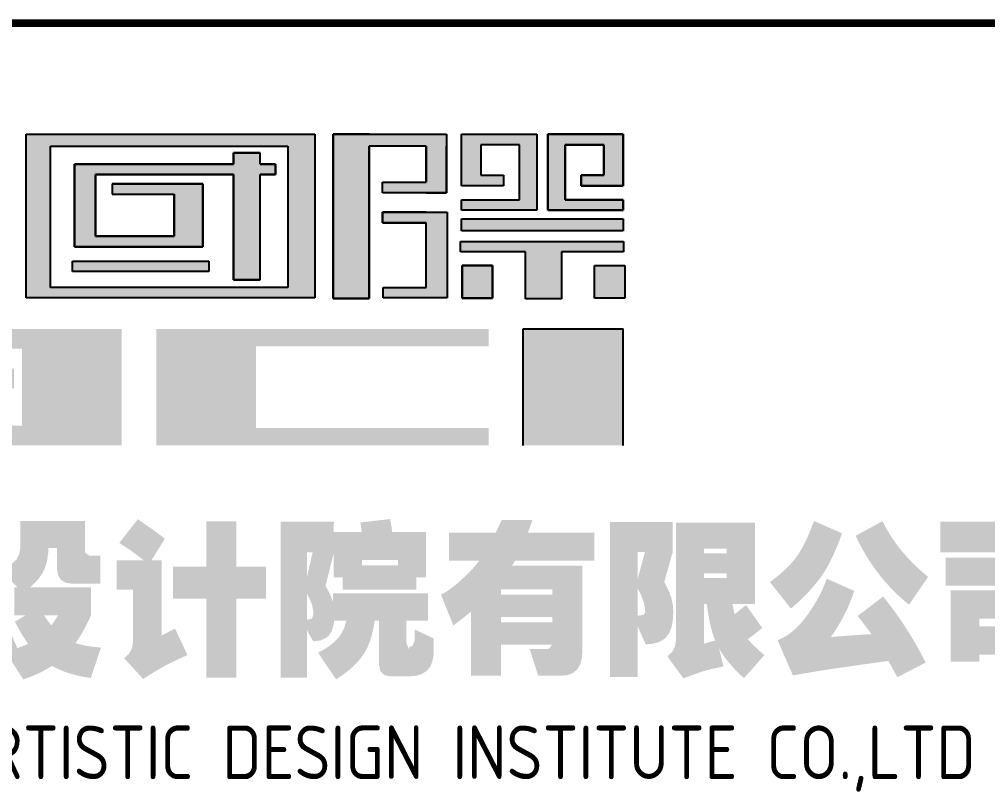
# Model space of a CAD drawing. Extents: x -737978 to 768813, y -372247 to 1140308.
# Drawn here: x -542968 to -537558, y -106581 to -102266 of the extents above; entities that cross this region are included whole.
import ezdxf
from ezdxf.enums import TextEntityAlignment as Align

# ---------------------------------------------------------------- set-up
doc = ezdxf.new("R2010")
doc.units = 0
doc.header["$LTSCALE"] = 1000
doc.header["$MEASUREMENT"] = 0
doc.layers.get('0').update_dxf_attribs({"linetype": 'CONTINUOUS'})
doc.layers.add('PUB_TITLE', color=4, linetype='CONTINUOUS')
doc.styles.add('-仿宋_GB2312', font='GBENOR.shx', dxfattribs={"bigfont": 'GBCBIG.shx'})

# ---------------------------------------------------------------- blocks, each defined once
blk = doc.blocks.new('TQ1')
h = blk.add_hatch(color=252)
h.paths.add_polyline_path([(-46153.3, -393041.3), (-46770.5, -393041.3), (-46770.5, -392674.1), (-46153.3, -392674.1)], flags=16)
h.paths.add_polyline_path([(-46833, -392642.8), (-46082.9, -392642.8), (-46082.9, -393068.6), (-46833, -393068.6)])
h = blk.add_hatch(color=252)
h.paths.add_polyline_path([(-46153.3, -393041.3), (-46770.5, -393041.3), (-46770.5, -392674.1), (-46153.3, -392674.1)], flags=16)
h.paths.add_polyline_path([(-46833, -392642.8), (-46082.9, -392642.8), (-46082.9, -393068.6), (-46833, -393068.6)])
for points in [[(-45907.8, -392767.8), (-45793.9, -392767.8), (-45793.9, -392674.1), (-45942.3, -392674.1), (-45942.3, -393070.5), (-46036.1, -393070.5), (-46036.1, -392642.8), (-45740.8, -392642.8), (-45740.8, -392795.2), (-45907.8, -392795.2)], [(-45907.8, -392767.8), (-45793.9, -392767.8), (-45793.9, -392674.1), (-45942.3, -392674.1), (-45942.3, -393070.5), (-46036.1, -393070.5), (-46036.1, -392642.8), (-45740.8, -392642.8), (-45740.8, -392795.2), (-45907.8, -392795.2)], [(-45702.1, -392643.5), (-45506.8, -392643.5), (-45506.8, -392840.8), (-45702.1, -392840.8), (-45702.1, -392813.5), (-45551.6, -392813.5), (-45551.6, -392670.9), (-45652.4, -392670.9), (-45652.4, -392749.8), (-45593.1, -392749.8), (-45593.1, -392777.1), (-45702.1, -392777.1)], [(-45702.1, -392643.5), (-45506.8, -392643.5), (-45506.8, -392840.8), (-45702.1, -392840.8), (-45702.1, -392813.5), (-45551.6, -392813.5), (-45551.6, -392670.9), (-45652.4, -392670.9), (-45652.4, -392749.8), (-45593.1, -392749.8), (-45593.1, -392777.1), (-45702.1, -392777.1)], [(-45478, -392643.5), (-45282.6, -392643.5), (-45282.6, -392777.1), (-45391.6, -392777.1), (-45391.6, -392749.8), (-45332.3, -392749.8), (-45332.3, -392670.9), (-45433.1, -392670.9), (-45433.1, -392813.5), (-45282.6, -392813.5), (-45282.6, -392840.8), (-45478, -392840.8)], [(-45478, -392643.5), (-45282.6, -392643.5), (-45282.6, -392777.1), (-45391.6, -392777.1), (-45391.6, -392749.8), (-45332.3, -392749.8), (-45332.3, -392670.9), (-45433.1, -392670.9), (-45433.1, -392813.5), (-45282.6, -392813.5), (-45282.6, -392840.8), (-45478, -392840.8)], [(-46294.6, -392691.6), (-46294.6, -392720.9), (-46708, -392720.9), (-46708, -392935.8), (-46373.9, -392935.8), (-46373.9, -392771.7), (-46610.3, -392771.7), (-46610.3, -392799.1), (-46449.1, -392799.1), (-46449.1, -392908.5), (-46653.3, -392908.5), (-46653.3, -392748.3), (-46294.6, -392748.3), (-46294.6, -393021.7), (-46225.3, -393021.7), (-46225.3, -392748.3), (-46185.2, -392748.3), (-46185.2, -392720.9), (-46225.3, -392720.9), (-46225.3, -392691.6)], [(-46294.6, -392691.6), (-46294.6, -392720.9), (-46708, -392720.9), (-46708, -392935.8), (-46373.9, -392935.8), (-46373.9, -392771.7), (-46610.3, -392771.7), (-46610.3, -392799.1), (-46449.1, -392799.1), (-46449.1, -392908.5), (-46653.3, -392908.5), (-46653.3, -392748.3), (-46294.6, -392748.3), (-46294.6, -393021.7), (-46225.3, -393021.7), (-46225.3, -392748.3), (-46185.2, -392748.3), (-46185.2, -392720.9), (-46225.3, -392720.9), (-46225.3, -392691.6)], [(-45907.8, -392845.9), (-45739.2, -392845.9), (-45739.2, -393068.6), (-45905.9, -393068.6), (-45905.9, -393041.3), (-45793.9, -393041.3), (-45793.9, -392873.3), (-45907.8, -392873.3)], [(-45907.8, -392845.9), (-45739.2, -392845.9), (-45739.2, -393068.6), (-45905.9, -393068.6), (-45905.9, -393041.3), (-45793.9, -393041.3), (-45793.9, -392873.3), (-45907.8, -392873.3)], [(-46358.7, -392972.9), (-46358.7, -393000.3), (-46713.2, -393000.3), (-46713.2, -392972.9)], [(-46358.7, -392972.9), (-46358.7, -393000.3), (-46713.2, -393000.3), (-46713.2, -392972.9)]]:
    blk.add_hatch(color=252).paths.add_polyline_path(points)
h = blk.add_hatch(color=252)
h.paths.add_polyline_path([(-45702.1, -392863.3), (-45282.6, -392863.3), (-45282.6, -392894.6), (-45702.1, -392894.6)])
h.paths.add_polyline_path([(-45705.1, -392921.7), (-45281.3, -392921.7), (-45281.3, -392949.1), (-45442.3, -392949.1), (-45442.3, -393070.8), (-45536, -393070.8), (-45536, -392949.1), (-45705.1, -392949.1)])
h.paths.add_polyline_path([(-45700.1, -392984.6), (-45621.9, -392984.6), (-45621.9, -393069.1), (-45700.1, -393069.1)], flags=17)
h.paths.add_polyline_path([(-45356.4, -392984.6), (-45278.2, -392984.6), (-45278.2, -393069.1), (-45356.4, -393069.1)])
h = blk.add_hatch(color=252)
h.paths.add_polyline_path([(-45702.1, -392863.3), (-45282.6, -392863.3), (-45282.6, -392894.6), (-45702.1, -392894.6)])
h.paths.add_polyline_path([(-45705.1, -392921.7), (-45281.3, -392921.7), (-45281.3, -392949.1), (-45442.3, -392949.1), (-45442.3, -393070.8), (-45536, -393070.8), (-45536, -392949.1), (-45705.1, -392949.1)])
h.paths.add_polyline_path([(-45700.1, -392984.6), (-45621.9, -392984.6), (-45621.9, -393069.1), (-45700.1, -393069.1)], flags=17)
h.paths.add_polyline_path([(-45356.4, -392984.6), (-45278.2, -392984.6), (-45278.2, -393069.1), (-45356.4, -393069.1)])
h = blk.add_hatch(color=252)
h.paths.add_polyline_path([(-47448.8, -393252.5), (-47448.8, -393451.9), (-46584.8, -393451.9), (-46584.8, -393149.5), (-47448.8, -393149.5), (-47448.8, -393200.8), (-46844, -393200.8), (-46844, -393400.5), (-47189.6, -393400.5), (-47189.6, -393303.8), (-46865, -393303.8), (-46865, -393252.5)])
h.paths.add_polyline_path([(-48121.9, -393330.9), (-47818.3, -393330.9), (-47818.3, -393376.3), (-48121.9, -393376.3)], flags=17)
h.paths.add_polyline_path([(-48142.9, -393200.8), (-47797.3, -393200.8), (-47797.3, -393451.9), (-47538.1, -393451.9), (-47538.1, -393149.5), (-48402.1, -393149.5), (-48402.1, -393451.9), (-48142.9, -393451.9)])
h.paths.add_polyline_path([(-45542.3, -393451.9), (-45542.3, -393149.5), (-45283.1, -393149.5), (-45283.1, -393451.9)])
h.paths.add_polyline_path([(-45631.5, -393451.9), (-45631.5, -393406.5), (-46236.3, -393406.5), (-46236.3, -393194.8), (-45631.5, -393194.8), (-45631.5, -393149.5), (-46495.5, -393149.5), (-46495.5, -393451.9)])
edge = h.paths.add_edge_path()
edge.add_line((-47448.8, -393451.9), (-47283.7, -393451.9))
h = blk.add_hatch(color=252)
h.paths.add_polyline_path([(-49198.3, -393683.3), (-49339.2, -393683.3), (-49340.7, -393667.5), (-49342.5, -393648), (-49343.1, -393643.7), (-49424.4, -393648.3), (-49422.6, -393666.6), (-49420.7, -393683.3), (-49569.1, -393683.3), (-49569.1, -393739.8), (-49569.1, -393778.2), (-49569.1, -393859.9), (-49569.7, -393880.5), (-49571.2, -393899.2), (-49573.7, -393916.5), (-49577.4, -393932), (-49578, -393933.8), (-49582.8, -393950.5), (-49588.8, -393967.3), (-49596, -393984.4), (-49601.7, -393996.2), (-49539.9, -394059.6), (-49531.1, -394043.1), (-49523.2, -394026.3), (-49516.5, -394009.6), (-49510.8, -393992.7), (-49506.2, -393975.6), (-49502.7, -393958.3), (-49502.4, -393956.4), (-49499.6, -393939.1), (-49497.6, -393921.5), (-49495.9, -393903.6), (-49495, -393885.2), (-49494.5, -393866.5), (-49494.5, -393859.9), (-49494.5, -393778.2), (-49494.5, -393753), (-49198.3, -393753)])
h.paths.add_polyline_path([(-48776, -393695.8), (-49011.5, -393695.8), (-49002.3, -393670.4), (-49074.4, -393644.8), (-49091.1, -393695.8), (-49159.9, -393695.8), (-49159.9, -393767.3), (-49114.1, -393767.3), (-49155.7, -393898.3), (-49074.4, -393898.3), (-49089.8, -393914.9), (-49102.2, -393927.7), (-49110.2, -393935.5), (-49119.4, -393943.7), (-49131.6, -393953.7), (-49146.5, -393965.6), (-49164.1, -393979.2), (-49173.7, -393986.4), (-49113.2, -394043.6), (-49096.6, -394029.1), (-49082.1, -394015.6), (-49069.6, -394003.7), (-49059.1, -393993), (-49056.5, -393990.3), (-49047.3, -393980.7), (-49036.3, -393968), (-49023.2, -393952.4), (-49012.2, -393938.4), (-49059.3, -393898.3), (-48998.4, -393898.3), (-48998.4, -393972.6), (-49006.3, -393984.9), (-49011.5, -393985.7), (-49049.4, -393985.7), (-49026.9, -394055.4), (-48990.5, -394055.4), (-48970.3, -394053.9), (-48953.5, -394049.7), (-48940.3, -394042.5), (-48930.4, -394032.6), (-48923.7, -394019.7), (-48920.8, -394003.9), (-48920.4, -393996.9), (-48920.4, -393945.6), (-48905.7, -393959), (-48891.4, -393972.4), (-48877.8, -393985.5), (-48864.7, -393998.4), (-48852.2, -394011), (-48840.4, -394023.6), (-48829.2, -394035.9), (-48820.7, -394045.3), (-48768.7, -393984.7), (-48776.2, -393976.1), (-48785.6, -393966), (-48796.8, -393954.4), (-48809.9, -393941.3), (-48824.8, -393926.8), (-48841.5, -393910.8), (-48854.6, -393898.3), (-48782.9, -393898.3), (-48782.9, -393822), (-48920.4, -393822), (-48920.4, -393779.9), (-48998.4, -393779.9), (-48998.4, -393822), (-49055.3, -393822), (-49035.9, -393767.3), (-48776, -393767.3)])
h.paths.add_polyline_path([(-48920.4, -393898.3), (-48874.1, -393898.3), (-48920.4, -393942.3)], flags=17)
h.paths.add_polyline_path([(-48605.9, -393663.2), (-48731.2, -393663.2), (-48731.2, -393733), (-48686.8, -393733), (-48726.9, -393790.2), (-48726.9, -393859.9), (-48674.3, -393859.9), (-48678, -393878.8), (-48682.2, -393893.3), (-48691.3, -393877.7), (-48692.7, -393874.9), (-48739.8, -393911.4), (-48731.4, -393928.5), (-48722.7, -393944.3), (-48716.5, -393955.1), (-48726.9, -393968.6), (-48738.9, -393982.5), (-48747.4, -393991.9), (-48701, -394054.5), (-48688.5, -394039.9), (-48676.7, -394026.1), (-48666.1, -394012.7), (-48665.5, -394012), (-48651.7, -394020.1), (-48636.1, -394027.4), (-48618.8, -394033.9), (-48599.5, -394039.7), (-48597.1, -394040.3), (-48583.5, -394042.1), (-48568.9, -394043.6), (-48553.9, -394044.9), (-48538, -394046), (-48521.7, -394046.9), (-48504.4, -394047.7), (-48486.5, -394048), (-48468, -394048.4), (-48448.8, -394048.6), (-48428.8, -394048.4), (-48408.2, -394048), (-48387, -394047.5), (-48365, -394046.7), (-48349.3, -394046.2), (-48339, -393970.6), (-48358.5, -393971.5), (-48377.7, -393972.2), (-48396.1, -393972.8), (-48414.1, -393973.2), (-48431.4, -393973.3), (-48448.1, -393973.5), (-48451.6, -393973.5), (-48451.6, -393955.1), (-48357.2, -393955.1), (-48357.2, -393902.2), (-48451.6, -393902.2), (-48451.6, -393891.7), (-48367.4, -393891.7), (-48367.4, -393848.6), (-48451.6, -393848.6), (-48451.6, -393836.5), (-48369, -393836.5), (-48369, -393816.5), (-48369, -393797), (-48369, -393783.2), (-48347.3, -393783.2), (-48347.3, -393723.4), (-48369, -393723.4), (-48369, -393670), (-48451.6, -393670), (-48451.6, -393649.4), (-48526.3, -393649.4), (-48526.3, -393670), (-48589.2, -393670), (-48589.2, -393709.6), (-48526.3, -393709.6), (-48526.3, -393723.4), (-48599.3, -393723.4), (-48599.3, -393783.2), (-48526.3, -393783.2), (-48526.3, -393797), (-48589.2, -393797), (-48589.2, -393836.5), (-48526.3, -393836.5), (-48526.3, -393848.6), (-48585.9, -393848.6), (-48585.9, -393891.7), (-48526.3, -393891.7), (-48526.3, -393902.2), (-48597.6, -393902.2), (-48597.6, -393955.1), (-48526.3, -393955.1), (-48526.3, -393973.2), (-48546, -393972.1), (-48564.5, -393970.6), (-48581.6, -393968.9), (-48591.4, -393967.6), (-48608.5, -393961.8), (-48624.7, -393953.8), (-48627.6, -393952.2), (-48621.4, -393937.1), (-48616.8, -393924.4), (-48612.9, -393910.3), (-48609.6, -393894.6), (-48607, -393877.7), (-48605, -393859.3), (-48603.5, -393839.6), (-48602.8, -393818.7), (-48602.6, -393796.2), (-48602.6, -393790.2), (-48646.7, -393790.2), (-48605.9, -393733)])
h.paths.add_polyline_path([(-48451.6, -393709.6), (-48431.9, -393709.6), (-48431.9, -393723.4), (-48451.6, -393723.4)], flags=16)
h.paths.add_polyline_path([(-48451.6, -393783.2), (-48431.9, -393783.2), (-48431.9, -393797), (-48451.6, -393797)], flags=16)
h.paths.add_polyline_path([(-47915.1, -393686.6), (-48014.4, -393686.6), (-48006.3, -393670.8), (-47998.2, -393655), (-48076.2, -393650.4), (-48084.8, -393665.8), (-48094.4, -393681.3), (-48104.5, -393696.3), (-48112.1, -393706.6), (-48112.1, -393688.4), (-48182.5, -393688.4), (-48173.9, -393672.6), (-48165.4, -393656.4), (-48164.1, -393654), (-48243.8, -393647.8), (-48252.6, -393663.1), (-48262.2, -393678), (-48272.5, -393692.7), (-48283.5, -393707), (-48295.4, -393721.2), (-48308, -393735), (-48309.4, -393736.4), (-48258.8, -393792.7), (-48246.9, -393779.5), (-48235.3, -393765.5), (-48229.2, -393758.1), (-48211.8, -393758.1), (-48208.4, -393783.2), (-48135.4, -393783.2), (-48138.4, -393758.1), (-48129.9, -393758.1), (-48092, -393798.2), (-48080.3, -393784.6), (-48068.8, -393770.5), (-48060.8, -393759.8), (-48037.4, -393759.8), (-48033.2, -393791.4), (-47960.1, -393791.4), (-47964, -393759.8), (-47915.1, -393759.8)])
h.paths.add_polyline_path([(-47961.8, -393801.9), (-48128.3, -393801.9), (-48128.3, -393838.2), (-48128.3, -393874.9), (-48128.3, -393911.7), (-48129.5, -393930.9), (-48133, -393948.3), (-48137.5, -393961), (-48152.5, -393919.3), (-48170, -393925.7), (-48181.2, -393930.1), (-48181.2, -393872.6), (-48140.4, -393872.6), (-48140.4, -393794.4), (-48294, -393794.4), (-48294, -393872.6), (-48255.9, -393872.6), (-48255.9, -393953.1), (-48271.9, -393956.6), (-48289.7, -393960.5), (-48309.1, -393964.1), (-48309.8, -393964.3), (-48295.1, -394042.3), (-48275, -394038.6), (-48256.1, -394034.8), (-48238.4, -394030.7), (-48222.1, -394026.7), (-48207.9, -394022.8), (-48190.8, -394018), (-48173.7, -394012.3), (-48144.1, -394060), (-48126.2, -394049.9), (-48110.6, -394039), (-48097.5, -394027.2), (-48086.7, -394014.5), (-48078.4, -394001.1), (-48076.6, -393997.3), (-48071.2, -393982.4), (-48060, -393997.3), (-48049.7, -394011.8), (-48047.9, -394014.4), (-48028.2, -393996.5), (-48028.2, -394014), (-48025.6, -394031.5), (-48017.9, -394044), (-48005, -394051.3), (-47988.5, -394053.7), (-47946.9, -394053.7), (-47931.8, -394050.8), (-47921, -394042.5), (-47914.2, -394028.3), (-47911.8, -394008.7), (-47911.8, -394007), (-47911.8, -393922.9), (-47951.5, -393900.5), (-47951.5, -393971.9), (-47957.2, -393980.7), (-47961.8, -393973.5)])
h.paths.add_polyline_path([(-48028.2, -393874.9), (-48028.2, -393912.1), (-48039.6, -393898.1), (-48040.7, -393896.6), (-48062.4, -393912.6), (-48062, -393911.7), (-48062, -393874.9)], flags=16)
h.paths.add_polyline_path([(-47494.6, -393668.4), (-47579.8, -393668.4), (-47579.8, -393646.1), (-47652.8, -393646.1), (-47652.8, -393668.4), (-47718.3, -393668.4), (-47718.3, -393646.1), (-47791.3, -393646.1), (-47791.3, -393668.4), (-47880.1, -393668.4), (-47880.1, -393738.1), (-47791.3, -393738.1), (-47791.3, -393758.1), (-47718.3, -393758.1), (-47718.3, -393738.1), (-47652.8, -393738.1), (-47652.8, -393758.1), (-47579.8, -393758.1), (-47579.8, -393738.1), (-47494.6, -393738.1)])
h.paths.add_polyline_path([(-47526.4, -393765.1), (-47868.4, -393765.1), (-47868.4, -393838.2), (-47726.2, -393838.2), (-47744.6, -393847.4), (-47761.9, -393856.6), (-47778.4, -393865.7), (-47793.9, -393874.9), (-47808.4, -393884.1), (-47822, -393893.3), (-47832.5, -393900.9), (-47848.3, -393915.2), (-47860.3, -393929.6), (-47868.7, -393944.1), (-47873.5, -393958.8), (-47874.6, -393970.2), (-47872.8, -393988.4), (-47867.3, -394004.4), (-47858.1, -394018.4), (-47845.2, -394030), (-47843, -394031.5), (-47831.4, -394037.4), (-47817.6, -394042.1), (-47801.8, -394046), (-47783.8, -394048.9), (-47763.5, -394051), (-47741.3, -394051.9), (-47729.5, -394052.1), (-47634, -394052.1), (-47609.4, -394051.5), (-47587.3, -394050), (-47568, -394047.7), (-47551.5, -394044.2), (-47537.5, -394039.7), (-47526.1, -394034.4), (-47521.8, -394031.5), (-47513.2, -394023.2), (-47506.6, -394011.2), (-47501.6, -393996.2), (-47498.5, -393977.6), (-47497, -393955.5), (-47497.2, -393938.4), (-47566, -393908), (-47563.8, -393932.7), (-47564.3, -393950.7), (-47567.5, -393961.8), (-47568, -393962.7), (-47580.7, -393973), (-47591.4, -393976.1), (-47608.5, -393977.8), (-47626.9, -393978.9), (-47639, -393978.9), (-47722, -393978.9), (-47746.1, -393978.1), (-47762.8, -393975.9), (-47770.9, -393973.2), (-47781.4, -393959.5), (-47781.7, -393956.8), (-47774, -393945), (-47765.4, -393937.7), (-47755.3, -393930.3), (-47743.1, -393922.6), (-47728.8, -393914.3), (-47712.2, -393905.5), (-47693.6, -393896.1), (-47673, -393886.2), (-47663.1, -393881.7), (-47644.9, -393874), (-47627.1, -393867), (-47609.4, -393860.6), (-47591.9, -393854.7), (-47575, -393849.7), (-47558.1, -393845.1), (-47541.7, -393841.3), (-47526.4, -393838.2)])
h.paths.add_polyline_path([(-47072.5, -393715.1), (-47097.9, -393715.1), (-47103.8, -393702.2), (-47111, -393687.2), (-47119.6, -393669.5), (-47129.2, -393650.4), (-47193, -393678.3), (-47184.5, -393694.7), (-47176.4, -393710.7), (-47174.2, -393715.1), (-47220.2, -393715.1), (-47220.2, -393647.8), (-47298.2, -393647.8), (-47298.2, -393715.1), (-47447.9, -393715.1), (-47447.9, -393794.8), (-47327.4, -393794.8), (-47336.1, -393813.7), (-47344.5, -393831.4), (-47353.2, -393847.4), (-47361.8, -393861.9), (-47370.5, -393875.1), (-47372.5, -393877.9), (-47382.8, -393891.1), (-47394.4, -393903.8), (-47407.1, -393916), (-47421.1, -393927.7), (-47436.1, -393939.1), (-47452.1, -393949.8), (-47414.1, -394023.6), (-47398.6, -394011.2), (-47384.1, -393998.7), (-47370.3, -393986), (-47357.6, -393973.3), (-47345.6, -393960.3), (-47334.4, -393947), (-47324.3, -393933.8), (-47319, -393926.3), (-47309.6, -393911.7), (-47300.4, -393895.5), (-47298.2, -393891.7), (-47298.2, -394053.7), (-47220.2, -394053.7), (-47220.2, -393900.5), (-47210.5, -393916.1), (-47204.8, -393924.2), (-47195.7, -393936.9), (-47185.6, -393949.6), (-47174.6, -393962.9), (-47162.6, -393976.3), (-47149.8, -393989.9), (-47136, -394003.9), (-47121.1, -394018), (-47116.3, -394022.5), (-47069.2, -393954.4), (-47085.6, -393940.2), (-47100.7, -393926.4), (-47114.4, -393913.4), (-47126.8, -393900.7), (-47137.8, -393888.6), (-47147.6, -393877), (-47151.4, -393872), (-47160.1, -393859.9), (-47168.9, -393845.9), (-47177.9, -393830.1), (-47187.1, -393812.4), (-47195.6, -393794.8), (-47072.5, -393794.8)])
h.paths.add_polyline_path([(-46778.6, -393749.3), (-46776.4, -393731.3), (-46775.5, -393731.3), (-46775.5, -393718.1), (-46753.4, -393718.1), (-46753.4, -393731.3), (-46753.4, -393770.7), (-46750.8, -393788.1), (-46743.5, -393800.8), (-46731, -393808.5), (-46713.5, -393811.5), (-46712.6, -393811.5), (-46640.3, -393811.5), (-46640.3, -393738.5), (-46668.6, -393738.5), (-46680.4, -393730.6), (-46680.4, -393726.7), (-46680.4, -393692.9), (-46680.4, -393648.3), (-46848.5, -393648.3), (-46848.5, -393682.9), (-46848.5, -393716.4), (-46851.2, -393734.1), (-46858.4, -393748.4), (-46868.9, -393758.1), (-46884.5, -393767.2), (-46901.8, -393774.3), (-46856.4, -393820.3), (-46863.9, -393820.3), (-46863.9, -393893.3), (-46834.7, -393893.3), (-46862.7, -393909.7), (-46853.6, -393926.8), (-46844.4, -393942.8), (-46835.1, -393957.5), (-46828.1, -393967.6), (-46844.4, -393974.1), (-46856.4, -393978.5), (-46875.5, -393934.7), (-46892.4, -393941.9), (-46902.4, -393946.9), (-46902.4, -393901.6), (-46902.4, -393809.8), (-46902.4, -393751.9), (-46924.8, -393751.9), (-46894.8, -393692.9), (-46904.4, -393686.6), (-46916.5, -393678.9), (-46931.4, -393669.9), (-46949.1, -393659.6), (-46969.3, -393647.8), (-46979.8, -393641.5), (-47021.9, -393707.2), (-47005, -393716.6), (-46988.8, -393726), (-46973.4, -393735.3), (-46958.5, -393744.4), (-46946.9, -393751.9), (-47024.1, -393751.9), (-47024.1, -393828.2), (-46978.7, -393828.2), (-46978.7, -393901.6), (-46978.7, -393954.8), (-46981.1, -393972.4), (-46988.8, -393987.3), (-47001.5, -393999.5), (-47002.1, -393999.8), (-46956.1, -394052.1), (-46939.2, -394042.1), (-46923.3, -394033.1), (-46909, -394024.7), (-46908.6, -394024.5), (-46894.3, -394016.9), (-46876.4, -394008.7), (-46874.4, -394007.7), (-46840.6, -394060), (-46822.7, -394053.4), (-46805.6, -394046.2), (-46789.4, -394038.3), (-46774.2, -394029.8), (-46766.3, -394024.8), (-46751.9, -394032.2), (-46736.5, -394038.8), (-46719.9, -394044.5), (-46702.1, -394049.3), (-46683.3, -394053.4), (-46665.3, -394056.1), (-46639, -393977.2), (-46659.2, -393975.2), (-46677.6, -393972.4), (-46694.2, -393968.7), (-46705, -393965.6), (-46695.6, -393951.6), (-46686.6, -393936.7), (-46678, -393920.6), (-46669.5, -393903.5), (-46664.9, -393893.3), (-46664.9, -393820.3), (-46823.1, -393820.3), (-46808.9, -393807.3), (-46797.4, -393793.6), (-46790, -393782.2), (-46783.2, -393766.8)])
h.paths.add_polyline_path([(-46786.7, -393893.3), (-46750.5, -393893.3), (-46760.6, -393909.2), (-46767.6, -393919.6), (-46778.4, -393905.7)], flags=16)
h.paths.add_polyline_path([(-46481, -393750.1), (-46507.7, -393750.1), (-46473.1, -393694.7), (-46482.1, -393687.3), (-46494.1, -393678.1), (-46509.1, -393667.3), (-46527.2, -393654.8), (-46543.2, -393643.7), (-46591.2, -393705), (-46575, -393715.8), (-46559.7, -393726.3), (-46545.2, -393736.8), (-46531.6, -393747.3), (-46528.1, -393750.1), (-46598.5, -393750.1), (-46598.5, -393826.6), (-46555.7, -393826.6), (-46555.7, -393851.6), (-46555.7, -393901.6), (-46555.7, -393961), (-46558.3, -393978.5), (-46566.2, -393993.2), (-46578.7, -394004.8), (-46529.4, -394058.7), (-46512.8, -394048.2), (-46497.2, -394038.6), (-46482.5, -394030), (-46478.4, -394027.8), (-46466.1, -394021), (-46451, -394013.4), (-46433.4, -394005.2), (-46414.2, -393996.5), (-46446.4, -393928.1), (-46463.2, -393936.4), (-46478.8, -393944.7), (-46481, -393945.9), (-46481, -393901.6), (-46481, -393851.6)])
h.paths.add_polyline_path([(-46209.9, -393766.8), (-46287.5, -393766.8), (-46287.5, -393649.4), (-46365.5, -393649.4), (-46365.5, -393766.8), (-46451.8, -393766.8), (-46451.8, -393849.9), (-46365.5, -393849.9), (-46365.5, -394055.4), (-46287.5, -394055.4), (-46287.5, -393849.9), (-46209.9, -393849.9)])
h.paths.add_polyline_path([(-45794.4, -393676.7), (-45882.3, -393676.7), (-45884.7, -393660.1), (-45887.8, -393643.2), (-45964.9, -393652), (-45962.3, -393670), (-45961.2, -393676.7), (-46034.2, -393676.7), (-46033.9, -393650), (-46172.4, -393650), (-46172.4, -394055.4), (-46104, -394055.4), (-46104, -393931.4), (-46087.2, -393961), (-46068.3, -393958.4), (-46053, -393951.3), (-46047.1, -393946.3), (-46039, -393933.2), (-46034.1, -393915), (-46033, -393907.5), (-46001.3, -393907.5), (-46007, -393926.1), (-46014.9, -393941.7), (-46020.8, -393950.2), (-46031.5, -393961.4), (-46044.7, -393972.4), (-46060.7, -393982.9), (-46074.7, -393990.6), (-46028.4, -394059.6), (-46011.4, -394048.6), (-45996.4, -394037), (-45982.6, -394025), (-45970.6, -394012.7), (-45960.1, -393999.8), (-45955, -393992.3), (-45947.2, -393977.9), (-45940.8, -393962.1), (-45935.3, -393945), (-45931.1, -393926.6), (-45927.9, -393907.5), (-45916.5, -393907.5), (-45916.5, -394021.5), (-45913.2, -394038.5), (-45903.3, -394048.6), (-45886.7, -394052.1), (-45838.5, -394052.1), (-45820.2, -394050.4), (-45804.9, -394045.6), (-45792.7, -394037.9), (-45783.5, -394026.9), (-45777.7, -394012.7), (-45774.7, -393995.2), (-45774.4, -393986.4), (-45774.4, -393953.5), (-45824, -393930.1), (-45824, -393958.4), (-45829.9, -393973.3), (-45838.2, -393975.6), (-45838.5, -393982.7), (-45845.2, -393966.4), (-45845.2, -393964), (-45845.2, -393907.5), (-45789.4, -393907.5), (-45789.4, -393836.1), (-46036.3, -393836.1), (-46036.3, -393858.8), (-46036.6, -393857.1), (-46041.8, -393843.1), (-46050.4, -393825.8), (-46055.6, -393817), (-46034.2, -393731.3), (-46034.2, -393749.7), (-46034.2, -393794.8), (-46011.3, -393794.8), (-46011.3, -393826.6), (-45819.4, -393826.6), (-45819.4, -393794.8), (-45794.4, -393794.8)])
h.paths.add_polyline_path([(-46104, -393729.6), (-46088.9, -393729.6), (-46104, -393795.3)], flags=16)
h.paths.add_polyline_path([(-46104, -393836.5), (-46095.1, -393854.7), (-46090.5, -393866.3), (-46087, -393884.5), (-46086.8, -393890), (-46090.9, -393902.2), (-46104, -393905.1)], flags=16)
h.paths.add_polyline_path([(-45961.2, -393749.7), (-45867.4, -393749.7), (-45867.4, -393763.5), (-45961.2, -393763.5)], flags=16)
h.paths.add_polyline_path([(-45357.2, -393678.3), (-45529.5, -393678.3), (-45523.7, -393661.4), (-45517.8, -393645.4), (-45597.4, -393645.4), (-45605.3, -393661.8), (-45613.2, -393678.1), (-45613.2, -393678.3), (-45734.3, -393678.3), (-45734.3, -393751.3), (-45656.3, -393751.3), (-45667.7, -393766.1), (-45674.7, -393774), (-45691.4, -393790.7), (-45707, -393805.2), (-45721.6, -393817.4), (-45734.8, -393827.3), (-45746.8, -393835), (-45755.6, -393839.4), (-45723.4, -393920), (-45708.7, -393908.4), (-45694.3, -393897.2), (-45680.7, -393886), (-45678, -393883.8), (-45678, -394050.4), (-45600, -394050.4), (-45600, -393969.3), (-45466.5, -393969.3), (-45475.7, -393980.3), (-45479.3, -393980.7), (-45525.3, -393980.7), (-45502.7, -394050.4), (-45443.5, -394050.4), (-45426.5, -394048.6), (-45412.6, -394043.1), (-45401.7, -394034), (-45394, -394021.3), (-45389.6, -394005), (-45388.1, -393986), (-45388.1, -393764.4), (-45571.1, -393764.4), (-45563.2, -393751.3), (-45357.2, -393751.3)])
h.paths.add_polyline_path([(-45466.1, -393825.7), (-45466.1, -393839.4), (-45600, -393839.4), (-45600, -393825.7)], flags=16)
h.paths.add_polyline_path([(-45466.1, -393897.6), (-45466.1, -393911.4), (-45600, -393911.4), (-45600, -393897.6)], flags=16)
h.paths.add_polyline_path([(-45169.2, -393818.7), (-45175.3, -393806.9), (-45153.6, -393728.9), (-45153.6, -393650.7), (-45316.4, -393650.7), (-45316.4, -394053.7), (-45244.6, -394053.7), (-45244.6, -393921.7), (-45223.7, -393968.9), (-45203.8, -393967.1), (-45187.1, -393961.9), (-45173.5, -393953.5), (-45171.6, -393951.8), (-45163.2, -393940.4), (-45157.1, -393925.7), (-45153.4, -393907.3), (-45151.9, -393885.6), (-45151.9, -393885.1), (-45153.2, -393866.5), (-45156.5, -393849.9), (-45161.3, -393835.8)])
h.paths.add_polyline_path([(-45235.4, -393841.7), (-45229.6, -393856.7), (-45228.6, -393859.1), (-45225.3, -393877.5), (-45225, -393885.1), (-45229.2, -393892), (-45244.6, -393894.3), (-45244.6, -393822.7)], flags=16)
h.paths.add_polyline_path([(-45244.6, -393799.3), (-45244.6, -393728.9), (-45225.7, -393728.9)], flags=16)
h.paths.add_polyline_path([(-44940.1, -393796), (-44940.1, -393652.4), (-45144.8, -393652.4), (-45144.8, -393686.2), (-45144.8, -393720.4), (-45144.8, -393811.5), (-45144.8, -393918.3), (-45144.8, -393956.8), (-45147.5, -393974.3), (-45155.4, -393989), (-45167.4, -393999.8), (-45126, -394057), (-45107.6, -394050.4), (-45090.7, -394044.3), (-45079.8, -394040.3), (-45066, -394036.4), (-45048.8, -394032), (-45028.3, -394027.6), (-45021.7, -394026.1), (-45033.1, -393979.4), (-45025.8, -393991.9), (-45016.6, -394005), (-45005.5, -394018.6), (-44992.8, -394032.8), (-44978.1, -394047.5), (-44968.4, -394056.7), (-44915.4, -393996.9), (-44930.5, -393983.5), (-44943.9, -393971), (-44955.3, -393958.8), (-44958.5, -393955.5), (-44945.8, -393945.8), (-44931, -393934.4), (-44920.9, -393926.3), (-44963, -393866.7), (-44977.4, -393878.3), (-44991.4, -393889.5), (-44992.7, -393890.4), (-44996.5, -393873.3), (-44998.4, -393864.1), (-44940.1, -393864.1), (-44940.1, -393829.9)])
h.paths.add_polyline_path([(-45071.9, -393796), (-45071.9, -393783.9), (-45013.1, -393783.9), (-45013.1, -393796)], flags=16)
h.paths.add_polyline_path([(-45065.1, -393864.1), (-45062, -393885.6), (-45058.5, -393905.3), (-45054.5, -393923.1), (-45050, -393939.3), (-45045.1, -393953.8), (-45043.1, -393958.8), (-45061.1, -393963.6), (-45071.9, -393966.9), (-45071.9, -393918.3), (-45071.9, -393864.1)], flags=17)
h.paths.add_polyline_path([(-45071.9, -393732.6), (-45071.9, -393720.4), (-45013.1, -393720.4), (-45013.1, -393732.6)], flags=16)
h.paths.add_polyline_path([(-44760.7, -393782.2), (-44752.6, -393768.6), (-44744.5, -393753.7), (-44736.6, -393737.5), (-44728.9, -393720.1), (-44721.2, -393701.1), (-44713.6, -393680.9), (-44713.5, -393680.3), (-44786.5, -393648.3), (-44794.6, -393669.1), (-44802.3, -393687.9), (-44810.2, -393704.6), (-44817.7, -393719.3), (-44825.3, -393732), (-44828.2, -393736.4), (-44837.1, -393748.4), (-44847.7, -393760.7), (-44860, -393773.2), (-44874.2, -393785.9), (-44890, -393798.8), (-44900.9, -393806.9), (-44846.3, -393875.9), (-44830.6, -393862.1), (-44816.3, -393848.6), (-44803.2, -393835.4), (-44791.3, -393822.3), (-44780.4, -393809.5), (-44770.8, -393797), (-44769, -393794.4)])
h.paths.add_polyline_path([(-44556.8, -393912.1), (-44566.7, -393897.7), (-44577.2, -393883), (-44588.2, -393868.3), (-44599.8, -393853.2), (-44606.8, -393844.6), (-44673, -393895), (-44661, -393910.6), (-44649.8, -393925.2), (-44639.7, -393938.8), (-44637.1, -393942.3), (-44659.9, -393943.5), (-44680.5, -393945), (-44699.5, -393946.3), (-44716.6, -393947.6), (-44731.7, -393948.7), (-44742.7, -393949.8), (-44737.4, -393942.3), (-44727.1, -393926.4), (-44717.7, -393910.6), (-44708.9, -393894.6), (-44701, -393878.4), (-44693.8, -393862.1), (-44687.3, -393845.7), (-44681.8, -393829.9), (-44753.2, -393798.2), (-44759.6, -393814.6), (-44766.8, -393831), (-44774.9, -393847), (-44783.9, -393862.6), (-44793.7, -393878.1), (-44804.1, -393893.3), (-44808.2, -393898.9), (-44821.6, -393915), (-44835.2, -393929), (-44848.8, -393940.4), (-44862.6, -393949.4), (-44876.6, -393956.1), (-44881.2, -393957.7), (-44841.1, -394049.5), (-44820.9, -394045.8), (-44801.7, -394042.5), (-44783.9, -394039.6), (-44767.5, -394037), (-44756.1, -394035.3), (-44743.4, -394033.3), (-44729.5, -394031.1), (-44714.2, -394028.9), (-44697.6, -394026.5), (-44679.8, -394023.9), (-44660.5, -394021.2), (-44640.1, -394018.4), (-44618.2, -394015.3), (-44594.8, -394012.2), (-44593, -394012), (-44584.7, -394026.9), (-44576.1, -394043.1), (-44570, -394054.1), (-44496.2, -394016), (-44505.8, -393997.8), (-44515, -393980.5), (-44524.2, -393964.3), (-44533, -393949.4), (-44541.7, -393935.5), (-44547.6, -393926.3)])
h.paths.add_polyline_path([(-44532.1, -393755.4), (-44544.6, -393742.1), (-44556.4, -393728.5), (-44567.6, -393714.6), (-44577.9, -393700.4), (-44587.7, -393685.9), (-44596.5, -393671), (-44604.8, -393655.9), (-44608.4, -393648.7), (-44678.1, -393686.6), (-44670.1, -393703.3), (-44661.6, -393719.5), (-44652.6, -393735.3), (-44643, -393750.6), (-44633.1, -393765.5), (-44622.6, -393780), (-44611.6, -393794), (-44600.2, -393807.6), (-44588.2, -393820.9), (-44575.7, -393833.6), (-44562.6, -393845.9), (-44549.2, -393857.8), (-44539.6, -393865.7), (-44490, -393793.6), (-44504.7, -393781.1), (-44518.7, -393768.4)])
h.paths.add_polyline_path([(-44086.6, -393650), (-44457.8, -393650), (-44457.8, -393729.6), (-44164.6, -393729.6), (-44164.6, -393958.8), (-44172.3, -393971.3), (-44177.9, -393972.2), (-44195, -393972.2), (-44195, -393958.4), (-44195, -393922.2), (-44195, -393828.6), (-44431.5, -393828.6), (-44431.5, -394013.6), (-44356.8, -394013.6), (-44356.8, -393995.2), (-44229.2, -393995.2), (-44213, -394055.4), (-44143.3, -394055.4), (-44126, -394053.5), (-44111.8, -394048.2), (-44100.8, -394039.4), (-44092.9, -394026.9), (-44088.1, -394011), (-44086.6, -393991.4)])
h.paths.add_polyline_path([(-44269.6, -393901.6), (-44269.6, -393922.2), (-44356.8, -393922.2), (-44356.8, -393901.6)], flags=16)
h.paths.add_polyline_path([(-44182.5, -393743.4), (-44444.4, -393743.4), (-44444.4, -393816.5), (-44182.5, -393816.5)], flags=17)
at = {"color": 252}
for p, q in [((-46833, -393068.6), (-46833, -392642.8)), ((-46833, -392642.8), (-46082.9, -392642.8)), ((-46833, -393068.6), (-46833, -392642.8)), ((-46833, -392642.8), (-46082.9, -392642.8)), ((-46082.9, -392642.8), (-46082.9, -393068.6)), ((-46082.9, -392642.8), (-46082.9, -393068.6)), ((-46036.1, -392642.8), (-46036.1, -393070.5)), ((-45942.3, -392642.8), (-46036.1, -392642.8)), ((-46036.1, -392642.8), (-46036.1, -393070.5)), ((-45942.3, -392642.8), (-46036.1, -392642.8)), ((-46036.1, -392642.8), (-45740.8, -392642.8)), ((-46036.1, -393070.5), (-46036.1, -392642.8)), ((-46036.1, -392642.8), (-46036.1, -393070.5)), ((-45942.3, -392642.8), (-46036.1, -392642.8)), ((-46036.1, -392642.8), (-46036.1, -393070.5)), ((-45942.3, -392642.8), (-46036.1, -392642.8)), ((-46036.1, -392642.8), (-45740.8, -392642.8)), ((-46036.1, -393070.5), (-46036.1, -392642.8)), ((-45942.3, -392642.8), (-45740.8, -392642.8)), ((-45942.3, -392642.8), (-45740.8, -392642.8)), ((-45942.3, -392642.8), (-45740.8, -392642.8)), ((-45942.3, -392642.8), (-45740.8, -392642.8)), ((-45740.8, -392642.8), (-45740.8, -392674.1)), ((-45740.8, -392642.8), (-45740.8, -392674.1)), ((-45740.8, -392642.8), (-45740.8, -392795.2)), ((-45740.8, -392642.8), (-45740.8, -392674.1)), ((-45740.8, -392642.8), (-45740.8, -392674.1)), ((-45740.8, -392642.8), (-45740.8, -392795.2)), ((-45702.1, -392643.5), (-45506.8, -392643.5)), ((-45702.1, -392777.1), (-45702.1, -392643.5)), ((-45702.1, -392777.1), (-45702.1, -392643.5)), ((-45702.1, -392643.5), (-45506.8, -392643.5)), ((-45702.1, -392643.5), (-45506.8, -392643.5)), ((-45702.1, -392777.1), (-45702.1, -392643.5)), ((-45702.1, -392643.5), (-45506.8, -392643.5)), ((-45702.1, -392777.1), (-45702.1, -392643.5)), ((-45702.1, -392777.1), (-45702.1, -392643.5)), ((-45702.1, -392643.5), (-45506.8, -392643.5)), ((-45702.1, -392643.5), (-45506.8, -392643.5)), ((-45702.1, -392777.1), (-45702.1, -392643.5)), ((-45506.8, -392643.5), (-45506.8, -392840.8)), ((-45506.8, -392643.5), (-45506.8, -392840.8)), ((-45506.8, -392643.5), (-45506.8, -392840.8)), ((-45506.8, -392643.5), (-45506.8, -392840.8)), ((-45506.8, -392643.5), (-45506.8, -392840.8)), ((-45506.8, -392643.5), (-45506.8, -392840.8)), ((-45478, -392643.5), (-45478, -392840.8)), ((-45282.6, -392643.5), (-45478, -392643.5)), ((-45478, -392643.5), (-45282.6, -392643.5)), ((-45478, -392840.8), (-45478, -392643.5)), ((-45478, -392643.5), (-45282.6, -392643.5)), ((-45478, -392643.5), (-45478, -392840.8)), ((-45282.6, -392643.5), (-45478, -392643.5)), ((-45478, -392840.8), (-45478, -392643.5)), ((-45478, -392643.5), (-45282.6, -392643.5)), ((-45478, -392840.8), (-45478, -392643.5)), ((-45478, -392643.5), (-45282.6, -392643.5)), ((-45478, -392840.8), (-45478, -392643.5)), ((-45282.6, -392777.1), (-45282.6, -392643.5)), ((-45282.6, -392643.5), (-45282.6, -392777.1)), ((-45282.6, -392643.5), (-45282.6, -392777.1)), ((-45282.6, -392777.1), (-45282.6, -392643.5)), ((-45282.6, -392643.5), (-45282.6, -392777.1)), ((-45282.6, -392643.5), (-45282.6, -392777.1)), ((-45652.4, -392670.9), (-45652.4, -392749.8)), ((-45551.6, -392670.9), (-45652.4, -392670.9)), ((-45652.4, -392670.9), (-45652.4, -392749.8)), ((-45551.6, -392670.9), (-45652.4, -392670.9)), ((-45652.4, -392670.9), (-45652.4, -392749.8)), ((-45551.6, -392670.9), (-45652.4, -392670.9)), ((-45652.4, -392670.9), (-45652.4, -392749.8)), ((-45551.6, -392670.9), (-45652.4, -392670.9)), ((-45652.4, -392670.9), (-45652.4, -392749.8)), ((-45551.6, -392670.9), (-45652.4, -392670.9)), ((-45652.4, -392670.9), (-45652.4, -392749.8)), ((-45551.6, -392670.9), (-45652.4, -392670.9)), ((-45551.6, -392813.5), (-45551.6, -392670.9)), ((-45551.6, -392813.5), (-45551.6, -392670.9)), ((-45551.6, -392813.5), (-45551.6, -392670.9)), ((-45551.6, -392813.5), (-45551.6, -392670.9)), ((-45551.6, -392813.5), (-45551.6, -392670.9)), ((-45551.6, -392813.5), (-45551.6, -392670.9)), ((-45433.1, -392670.9), (-45332.3, -392670.9)), ((-45433.1, -392813.5), (-45433.1, -392670.9)), ((-45433.1, -392670.9), (-45433.1, -392813.5)), ((-45332.3, -392670.9), (-45433.1, -392670.9)), ((-45433.1, -392670.9), (-45433.1, -392813.5)), ((-45332.3, -392670.9), (-45433.1, -392670.9)), ((-45433.1, -392670.9), (-45332.3, -392670.9)), ((-45433.1, -392813.5), (-45433.1, -392670.9)), ((-45433.1, -392670.9), (-45433.1, -392813.5)), ((-45332.3, -392670.9), (-45433.1, -392670.9)), ((-45433.1, -392670.9), (-45433.1, -392813.5)), ((-45332.3, -392670.9), (-45433.1, -392670.9)), ((-45332.3, -392670.9), (-45332.3, -392749.8)), ((-45332.3, -392749.8), (-45332.3, -392670.9)), ((-45332.3, -392749.8), (-45332.3, -392670.9)), ((-45332.3, -392670.9), (-45332.3, -392749.8)), ((-45332.3, -392749.8), (-45332.3, -392670.9)), ((-45332.3, -392749.8), (-45332.3, -392670.9)), ((-46770.5, -392674.1), (-46153.3, -392674.1)), ((-46770.5, -393041.3), (-46770.5, -392674.1)), ((-46770.5, -392674.1), (-46153.3, -392674.1)), ((-46770.5, -393041.3), (-46770.5, -392674.1)), ((-46294.6, -392691.6), (-46294.6, -392720.9)), ((-46294.6, -392691.6), (-46225.3, -392691.6)), ((-46294.6, -392720.9), (-46294.6, -392691.6)), ((-46225.3, -392691.6), (-46294.6, -392691.6)), ((-46294.6, -392691.6), (-46294.6, -392720.9)), ((-46294.6, -392691.6), (-46225.3, -392691.6)), ((-46294.6, -392720.9), (-46294.6, -392691.6)), ((-46225.3, -392691.6), (-46294.6, -392691.6)), ((-46225.3, -392720.9), (-46225.3, -392691.6)), ((-46225.3, -392720.9), (-46225.3, -392691.6)), ((-46225.3, -392720.9), (-46225.3, -392691.6)), ((-46225.3, -392720.9), (-46225.3, -392691.6)), ((-46153.3, -392674.1), (-46153.3, -393041.3)), ((-46153.3, -392674.1), (-46153.3, -393041.3)), ((-45793.9, -392674.1), (-45942.3, -392674.1)), ((-45942.3, -393070.5), (-45942.3, -392674.1)), ((-45793.9, -392674.1), (-45942.3, -392674.1)), ((-45942.3, -393070.5), (-45942.3, -392674.1)), ((-45942.3, -392674.1), (-45942.3, -393070.5)), ((-45793.9, -392674.1), (-45942.3, -392674.1)), ((-45793.9, -392674.1), (-45942.3, -392674.1)), ((-45942.3, -393070.5), (-45942.3, -392674.1)), ((-45793.9, -392674.1), (-45942.3, -392674.1)), ((-45942.3, -393070.5), (-45942.3, -392674.1)), ((-45942.3, -392674.1), (-45942.3, -393070.5)), ((-45793.9, -392674.1), (-45942.3, -392674.1)), ((-45793.9, -392674.1), (-45793.9, -392767.8)), ((-45793.9, -392674.1), (-45793.9, -392767.8)), ((-45793.9, -392767.8), (-45793.9, -392674.1)), ((-45793.9, -392674.1), (-45793.9, -392767.8)), ((-45793.9, -392674.1), (-45793.9, -392767.8)), ((-45793.9, -392767.8), (-45793.9, -392674.1)), ((-45740.8, -392795.2), (-45740.8, -392674.1)), ((-45740.8, -392795.2), (-45740.8, -392674.1)), ((-45740.8, -392795.2), (-45740.8, -392674.1)), ((-45740.8, -392795.2), (-45740.8, -392674.1)), ((-46708, -392720.9), (-46708, -392935.8)), ((-46294.6, -392720.9), (-46708, -392720.9)), ((-46708, -392720.9), (-46294.6, -392720.9)), ((-46708, -392935.8), (-46708, -392720.9)), ((-46708, -392720.9), (-46708, -392935.8)), ((-46294.6, -392720.9), (-46708, -392720.9)), ((-46708, -392720.9), (-46294.6, -392720.9)), ((-46708, -392935.8), (-46708, -392720.9)), ((-46225.3, -392720.9), (-46185.2, -392720.9)), ((-46185.2, -392720.9), (-46225.3, -392720.9)), ((-46225.3, -392720.9), (-46185.2, -392720.9)), ((-46185.2, -392720.9), (-46225.3, -392720.9)), ((-46185.2, -392720.9), (-46185.2, -392748.3)), ((-46185.2, -392748.3), (-46185.2, -392720.9)), ((-46185.2, -392720.9), (-46185.2, -392748.3)), ((-46185.2, -392748.3), (-46185.2, -392720.9)), ((-46653.3, -392748.3), (-46294.6, -392748.3)), ((-46653.3, -392908.5), (-46653.3, -392748.3)), ((-46653.3, -392748.3), (-46653.3, -392908.5)), ((-46294.6, -392748.3), (-46653.3, -392748.3)), ((-46653.3, -392748.3), (-46294.6, -392748.3)), ((-46653.3, -392908.5), (-46653.3, -392748.3)), ((-46653.3, -392748.3), (-46653.3, -392908.5)), ((-46294.6, -392748.3), (-46653.3, -392748.3)), ((-46294.6, -392748.3), (-46294.6, -393021.7)), ((-46294.6, -393021.7), (-46294.6, -392748.3)), ((-46294.6, -392748.3), (-46294.6, -393021.7)), ((-46294.6, -393021.7), (-46294.6, -392748.3)), ((-46185.2, -392748.3), (-46225.3, -392748.3)), ((-46225.3, -393021.7), (-46225.3, -392748.3)), ((-46225.3, -392748.3), (-46185.2, -392748.3)), ((-46225.3, -393021.7), (-46225.3, -392748.3)), ((-46185.2, -392748.3), (-46225.3, -392748.3)), ((-46225.3, -393021.7), (-46225.3, -392748.3)), ((-46225.3, -392748.3), (-46185.2, -392748.3)), ((-46225.3, -393021.7), (-46225.3, -392748.3)), ((-46610.3, -392771.7), (-46610.3, -392799.1)), ((-46373.9, -392771.7), (-46610.3, -392771.7)), ((-46610.3, -392771.7), (-46373.9, -392771.7)), ((-46610.3, -392771.7), (-46610.3, -392771.7)), ((-46610.3, -392771.7), (-46610.3, -392799.1)), ((-46610.3, -392771.7), (-46610.3, -392799.1)), ((-46373.9, -392771.7), (-46610.3, -392771.7)), ((-46610.3, -392771.7), (-46373.9, -392771.7)), ((-46610.3, -392771.7), (-46610.3, -392771.7)), ((-46610.3, -392771.7), (-46610.3, -392799.1)), ((-46373.9, -392935.8), (-46373.9, -392771.7)), ((-46373.9, -392771.7), (-46373.9, -392935.8)), ((-46373.9, -392935.8), (-46373.9, -392771.7)), ((-46373.9, -392771.7), (-46373.9, -392935.8)), ((-45907.8, -392767.8), (-45793.9, -392767.8)), ((-45907.8, -392795.2), (-45907.8, -392767.8)), ((-45907.8, -392767.8), (-45793.9, -392767.8)), ((-45907.8, -392795.2), (-45907.8, -392767.8)), ((-45907.8, -392795.2), (-45907.8, -392767.8)), ((-45907.8, -392767.8), (-45793.9, -392767.8)), ((-45907.8, -392767.8), (-45793.9, -392767.8)), ((-45907.8, -392795.2), (-45907.8, -392767.8)), ((-45907.8, -392767.8), (-45793.9, -392767.8)), ((-45907.8, -392795.2), (-45907.8, -392767.8)), ((-45907.8, -392795.2), (-45907.8, -392767.8)), ((-45907.8, -392767.8), (-45793.9, -392767.8)), ((-45652.4, -392749.8), (-45593.1, -392749.8)), ((-45652.4, -392749.8), (-45593.1, -392749.8)), ((-45652.4, -392749.8), (-45593.1, -392749.8)), ((-45652.4, -392749.8), (-45593.1, -392749.8)), ((-45652.4, -392749.8), (-45593.1, -392749.8)), ((-45652.4, -392749.8), (-45593.1, -392749.8)), ((-45593.1, -392749.8), (-45593.1, -392777.1)), ((-45593.1, -392749.8), (-45593.1, -392749.8)), ((-45593.1, -392749.8), (-45593.1, -392749.8)), ((-45593.1, -392749.8), (-45593.1, -392777.1)), ((-45593.1, -392749.8), (-45593.1, -392777.1)), ((-45593.1, -392749.8), (-45593.1, -392777.1)), ((-45593.1, -392749.8), (-45593.1, -392749.8)), ((-45593.1, -392749.8), (-45593.1, -392749.8)), ((-45593.1, -392749.8), (-45593.1, -392777.1)), ((-45593.1, -392749.8), (-45593.1, -392777.1)), ((-45391.6, -392749.8), (-45391.6, -392777.1)), ((-45391.6, -392749.8), (-45391.6, -392749.8)), ((-45391.6, -392749.8), (-45391.6, -392749.8)), ((-45332.3, -392749.8), (-45391.6, -392749.8)), ((-45391.6, -392749.8), (-45332.3, -392749.8)), ((-45391.6, -392777.1), (-45391.6, -392749.8)), ((-45391.6, -392749.8), (-45332.3, -392749.8)), ((-45391.6, -392777.1), (-45391.6, -392749.8)), ((-45391.6, -392749.8), (-45391.6, -392777.1)), ((-45391.6, -392749.8), (-45391.6, -392749.8)), ((-45391.6, -392749.8), (-45391.6, -392749.8)), ((-45332.3, -392749.8), (-45391.6, -392749.8)), ((-45391.6, -392749.8), (-45332.3, -392749.8)), ((-45391.6, -392777.1), (-45391.6, -392749.8)), ((-45391.6, -392749.8), (-45332.3, -392749.8)), ((-45391.6, -392777.1), (-45391.6, -392749.8)), ((-45793.9, -392795.2), (-45907.8, -392795.2)), ((-45793.9, -392795.2), (-45907.8, -392795.2)), ((-45740.8, -392795.2), (-45907.8, -392795.2)), ((-45793.9, -392795.2), (-45907.8, -392795.2)), ((-45793.9, -392795.2), (-45907.8, -392795.2)), ((-45740.8, -392795.2), (-45907.8, -392795.2)), ((-45793.9, -392795.2), (-45740.8, -392795.2)), ((-45793.9, -392795.2), (-45740.8, -392795.2)), ((-45793.9, -392795.2), (-45740.8, -392795.2)), ((-45793.9, -392795.2), (-45740.8, -392795.2)), ((-45593.1, -392777.1), (-45702.1, -392777.1)), ((-45593.1, -392777.1), (-45702.1, -392777.1)), ((-45593.1, -392777.1), (-45702.1, -392777.1)), ((-45593.1, -392777.1), (-45702.1, -392777.1)), ((-45593.1, -392777.1), (-45702.1, -392777.1)), ((-45593.1, -392777.1), (-45702.1, -392777.1)), ((-45391.6, -392777.1), (-45282.6, -392777.1)), ((-45282.6, -392777.1), (-45391.6, -392777.1)), ((-45282.6, -392777.1), (-45391.6, -392777.1)), ((-45391.6, -392777.1), (-45282.6, -392777.1)), ((-45282.6, -392777.1), (-45391.6, -392777.1)), ((-45282.6, -392777.1), (-45391.6, -392777.1)), ((-46610.3, -392799.1), (-46449.1, -392799.1)), ((-46610.3, -392799.1), (-46449.1, -392799.1)), ((-46610.3, -392799.1), (-46449.1, -392799.1)), ((-46610.3, -392799.1), (-46449.1, -392799.1)), ((-46449.1, -392799.1), (-46449.1, -392908.5)), ((-46449.1, -392908.5), (-46449.1, -392799.1)), ((-46449.1, -392799.1), (-46449.1, -392908.5)), ((-46449.1, -392908.5), (-46449.1, -392799.1)), ((-45702.1, -392813.5), (-45551.6, -392813.5)), ((-45702.1, -392840.8), (-45702.1, -392813.5)), ((-45702.1, -392813.5), (-45551.6, -392813.5)), ((-45702.1, -392840.8), (-45702.1, -392813.5)), ((-45702.1, -392813.5), (-45551.6, -392813.5)), ((-45702.1, -392840.8), (-45702.1, -392813.5)), ((-45702.1, -392813.5), (-45551.6, -392813.5)), ((-45702.1, -392840.8), (-45702.1, -392813.5)), ((-45702.1, -392813.5), (-45551.6, -392813.5)), ((-45702.1, -392840.8), (-45702.1, -392813.5)), ((-45702.1, -392813.5), (-45551.6, -392813.5)), ((-45702.1, -392840.8), (-45702.1, -392813.5)), ((-45282.6, -392813.5), (-45433.1, -392813.5)), ((-45433.1, -392813.5), (-45282.6, -392813.5)), ((-45282.6, -392813.5), (-45433.1, -392813.5)), ((-45433.1, -392813.5), (-45282.6, -392813.5)), ((-45433.1, -392813.5), (-45282.6, -392813.5)), ((-45433.1, -392813.5), (-45282.6, -392813.5)), ((-45282.6, -392840.8), (-45282.6, -392813.5)), ((-45282.6, -392813.5), (-45282.6, -392840.8)), ((-45282.6, -392840.8), (-45282.6, -392813.5)), ((-45282.6, -392813.5), (-45282.6, -392840.8)), ((-45282.6, -392813.5), (-45282.6, -392840.8)), ((-45282.6, -392813.5), (-45282.6, -392840.8)), ((-45907.8, -392845.9), (-45907.8, -392873.3)), ((-45793.9, -392845.9), (-45907.8, -392845.9)), ((-45907.8, -392845.9), (-45907.8, -392873.3)), ((-45793.9, -392845.9), (-45907.8, -392845.9)), ((-45907.8, -392873.3), (-45907.8, -392845.9)), ((-45907.8, -392845.9), (-45739.2, -392845.9)), ((-45907.8, -392845.9), (-45907.8, -392873.3)), ((-45793.9, -392845.9), (-45907.8, -392845.9)), ((-45907.8, -392845.9), (-45907.8, -392873.3)), ((-45793.9, -392845.9), (-45907.8, -392845.9)), ((-45907.8, -392873.3), (-45907.8, -392845.9)), ((-45907.8, -392845.9), (-45739.2, -392845.9)), ((-45793.9, -392845.9), (-45739.2, -392845.9)), ((-45793.9, -392845.9), (-45739.2, -392845.9)), ((-45793.9, -392845.9), (-45739.2, -392845.9)), ((-45793.9, -392845.9), (-45739.2, -392845.9)), ((-45739.2, -392845.9), (-45739.2, -393041.3)), ((-45739.2, -392845.9), (-45739.2, -393041.3)), ((-45739.2, -392845.9), (-45739.2, -393068.6)), ((-45739.2, -392845.9), (-45739.2, -393041.3)), ((-45739.2, -392845.9), (-45739.2, -393041.3)), ((-45739.2, -392845.9), (-45739.2, -393068.6)), ((-45506.8, -392840.8), (-45702.1, -392840.8)), ((-45506.8, -392840.8), (-45702.1, -392840.8)), ((-45506.8, -392840.8), (-45702.1, -392840.8)), ((-45506.8, -392840.8), (-45702.1, -392840.8)), ((-45506.8, -392840.8), (-45702.1, -392840.8)), ((-45506.8, -392840.8), (-45702.1, -392840.8)), ((-45478, -392840.8), (-45282.6, -392840.8)), ((-45282.6, -392840.8), (-45478, -392840.8)), ((-45478, -392840.8), (-45282.6, -392840.8)), ((-45282.6, -392840.8), (-45478, -392840.8)), ((-45282.6, -392840.8), (-45478, -392840.8)), ((-45282.6, -392840.8), (-45478, -392840.8)), ((-45907.8, -392873.3), (-45793.9, -392873.3)), ((-45907.8, -392873.3), (-45793.9, -392873.3)), ((-45793.9, -392873.3), (-45907.8, -392873.3)), ((-45907.8, -392873.3), (-45793.9, -392873.3)), ((-45907.8, -392873.3), (-45793.9, -392873.3)), ((-45793.9, -392873.3), (-45907.8, -392873.3)), ((-45793.9, -393041.3), (-45793.9, -392873.3)), ((-45793.9, -393041.3), (-45793.9, -392873.3)), ((-45793.9, -393041.3), (-45793.9, -392873.3)), ((-45793.9, -393041.3), (-45793.9, -392873.3)), ((-45793.9, -393041.3), (-45793.9, -392873.3)), ((-45793.9, -393041.3), (-45793.9, -392873.3)), ((-45702.1, -392894.6), (-45702.1, -392863.3)), ((-45702.1, -392863.3), (-45282.6, -392863.3)), ((-45702.1, -392894.6), (-45702.1, -392863.3)), ((-45702.1, -392863.3), (-45282.6, -392863.3)), ((-45702.1, -392894.6), (-45702.1, -392863.3)), ((-45702.1, -392863.3), (-45282.6, -392863.3)), ((-45702.1, -392894.6), (-45702.1, -392863.3)), ((-45702.1, -392863.3), (-45282.6, -392863.3)), ((-45282.6, -392863.3), (-45282.6, -392894.6)), ((-45282.6, -392863.3), (-45282.6, -392894.6)), ((-45282.6, -392863.3), (-45282.6, -392894.6)), ((-45282.6, -392863.3), (-45282.6, -392894.6)), ((-45282.6, -392894.6), (-45702.1, -392894.6)), ((-45282.6, -392894.6), (-45702.1, -392894.6)), ((-45282.6, -392894.6), (-45702.1, -392894.6)), ((-45282.6, -392894.6), (-45702.1, -392894.6)), ((-46449.1, -392908.5), (-46653.3, -392908.5)), ((-46653.3, -392908.5), (-46449.1, -392908.5)), ((-46449.1, -392908.5), (-46653.3, -392908.5)), ((-46653.3, -392908.5), (-46449.1, -392908.5)), ((-45705.1, -392921.7), (-45281.3, -392921.7)), ((-45705.1, -392949.1), (-45705.1, -392921.7)), ((-45705.1, -392949.1), (-45705.1, -392921.7)), ((-45705.1, -392921.7), (-45281.3, -392921.7)), ((-45705.1, -392921.7), (-45281.3, -392921.7)), ((-45705.1, -392949.1), (-45705.1, -392921.7)), ((-45705.1, -392949.1), (-45705.1, -392921.7)), ((-45705.1, -392921.7), (-45281.3, -392921.7)), ((-45281.3, -392921.7), (-45281.3, -392949.1)), ((-45281.3, -392921.7), (-45281.3, -392949.1)), ((-45281.3, -392921.7), (-45281.3, -392949.1)), ((-45281.3, -392921.7), (-45281.3, -392949.1)), ((-46708, -392935.8), (-46373.9, -392935.8)), ((-46373.9, -392935.8), (-46708, -392935.8)), ((-46708, -392935.8), (-46373.9, -392935.8)), ((-46373.9, -392935.8), (-46708, -392935.8)), ((-45536, -392949.1), (-45705.1, -392949.1)), ((-45536, -392949.1), (-45705.1, -392949.1)), ((-45536, -392949.1), (-45705.1, -392949.1)), ((-45536, -392949.1), (-45705.1, -392949.1)), ((-45536, -393070.8), (-45536, -392949.1)), ((-45536, -393070.8), (-45536, -392949.1)), ((-45536, -393070.8), (-45536, -392949.1)), ((-45536, -393070.8), (-45536, -392949.1)), ((-45442.3, -392949.1), (-45442.3, -393070.8)), ((-45281.3, -392949.1), (-45442.3, -392949.1)), ((-45442.3, -392949.1), (-45442.3, -393070.8)), ((-45281.3, -392949.1), (-45442.3, -392949.1)), ((-45442.3, -392949.1), (-45442.3, -393070.8)), ((-45281.3, -392949.1), (-45442.3, -392949.1)), ((-45442.3, -392949.1), (-45442.3, -393070.8)), ((-45281.3, -392949.1), (-45442.3, -392949.1)), ((-46713.2, -392972.9), (-46358.7, -392972.9)), ((-46713.2, -393000.3), (-46713.2, -392972.9)), ((-46713.2, -392972.9), (-46358.7, -392972.9)), ((-46713.2, -393000.3), (-46713.2, -392972.9)), ((-46358.7, -392972.9), (-46358.7, -393000.3)), ((-46358.7, -392972.9), (-46358.7, -393000.3)), ((-45700.1, -392984.6), (-45700.1, -393069.1)), ((-45621.9, -392984.6), (-45700.1, -392984.6)), ((-45700.1, -393069.1), (-45700.1, -392984.6)), ((-45700.1, -392984.6), (-45621.9, -392984.6)), ((-45700.1, -392984.6), (-45700.1, -393069.1)), ((-45621.9, -392984.6), (-45700.1, -392984.6)), ((-45700.1, -393069.1), (-45700.1, -392984.6)), ((-45700.1, -392984.6), (-45621.9, -392984.6)), ((-45621.9, -393069.1), (-45621.9, -392984.6)), ((-45621.9, -392984.6), (-45621.9, -393069.1)), ((-45621.9, -393069.1), (-45621.9, -392984.6)), ((-45621.9, -392984.6), (-45621.9, -393069.1)), ((-45356.4, -393069.1), (-45356.4, -392984.6)), ((-45356.4, -392984.6), (-45278.2, -392984.6)), ((-45356.4, -393069.1), (-45356.4, -392984.6)), ((-45356.4, -392984.6), (-45278.2, -392984.6)), ((-45356.4, -393069.1), (-45356.4, -392984.6)), ((-45356.4, -392984.6), (-45278.2, -392984.6)), ((-45356.4, -393069.1), (-45356.4, -392984.6)), ((-45356.4, -392984.6), (-45278.2, -392984.6)), ((-45278.2, -392984.6), (-45278.2, -393069.1)), ((-45278.2, -392984.6), (-45278.2, -393069.1)), ((-45278.2, -392984.6), (-45278.2, -393069.1)), ((-45278.2, -392984.6), (-45278.2, -393069.1)), ((-46358.7, -393000.3), (-46713.2, -393000.3)), ((-46358.7, -393000.3), (-46713.2, -393000.3)), ((-46294.6, -393021.7), (-46225.3, -393021.7)), ((-46225.3, -393021.7), (-46294.6, -393021.7)), ((-46294.6, -393021.7), (-46225.3, -393021.7)), ((-46225.3, -393021.7), (-46294.6, -393021.7)), ((-46153.3, -393041.3), (-46770.5, -393041.3)), ((-46153.3, -393041.3), (-46770.5, -393041.3)), ((-45905.9, -393041.3), (-45793.9, -393041.3)), ((-45905.9, -393068.6), (-45905.9, -393041.3)), ((-45905.9, -393041.3), (-45793.9, -393041.3)), ((-45905.9, -393068.6), (-45905.9, -393041.3)), ((-45905.9, -393041.3), (-45793.9, -393041.3)), ((-45905.9, -393068.6), (-45905.9, -393041.3)), ((-45905.9, -393041.3), (-45793.9, -393041.3)), ((-45905.9, -393068.6), (-45905.9, -393041.3)), ((-45905.9, -393041.3), (-45793.9, -393041.3)), ((-45905.9, -393068.6), (-45905.9, -393041.3)), ((-45905.9, -393041.3), (-45793.9, -393041.3)), ((-45905.9, -393068.6), (-45905.9, -393041.3)), ((-45739.2, -393041.3), (-45739.2, -393068.6)), ((-45739.2, -393041.3), (-45739.2, -393068.6)), ((-45739.2, -393041.3), (-45739.2, -393068.6)), ((-45739.2, -393041.3), (-45739.2, -393068.6)), ((-46082.9, -393068.6), (-46833, -393068.6)), ((-46082.9, -393068.6), (-46833, -393068.6)), ((-46036.1, -393070.5), (-45942.3, -393070.5)), ((-46036.1, -393070.5), (-45942.3, -393070.5)), ((-45942.3, -393070.5), (-46036.1, -393070.5)), ((-46036.1, -393070.5), (-45942.3, -393070.5)), ((-46036.1, -393070.5), (-45942.3, -393070.5)), ((-45942.3, -393070.5), (-46036.1, -393070.5)), ((-45739.2, -393068.6), (-45905.9, -393068.6)), ((-45739.2, -393068.6), (-45905.9, -393068.6)), ((-45739.2, -393068.6), (-45905.9, -393068.6)), ((-45739.2, -393068.6), (-45905.9, -393068.6)), ((-45739.2, -393068.6), (-45905.9, -393068.6)), ((-45739.2, -393068.6), (-45905.9, -393068.6)), ((-45700.1, -393069.1), (-45621.9, -393069.1)), ((-45621.9, -393069.1), (-45700.1, -393069.1)), ((-45700.1, -393069.1), (-45621.9, -393069.1)), ((-45621.9, -393069.1), (-45700.1, -393069.1)), ((-45442.3, -393070.8), (-45536, -393070.8)), ((-45442.3, -393070.8), (-45536, -393070.8)), ((-45442.3, -393070.8), (-45536, -393070.8)), ((-45442.3, -393070.8), (-45536, -393070.8)), ((-45278.2, -393069.1), (-45356.4, -393069.1)), ((-45278.2, -393069.1), (-45356.4, -393069.1)), ((-45278.2, -393069.1), (-45356.4, -393069.1)), ((-45278.2, -393069.1), (-45356.4, -393069.1)), ((-45541.8, -393149.3), (-45282.6, -393149.3)), ((-45541.8, -393451.7), (-45541.8, -393149.3)), ((-45282.6, -393451.7), (-45282.6, -393149.3))]:
    blk.add_line(p, q, dxfattribs=at)
at = {"layer": 'PUB_TITLE', "const_width": 20}
blk.add_lwpolyline([(-49854.8, -392354.8), (-43854.8, -392354.8)], dxfattribs=at)
at = {"color": 7, "style": '-仿宋_GB2312'}
blk.add_text('GUANGDONG ARCHITECTURAL ARTISTIC DESIGN INSTITUTE CO.,LTD', height=139.308, dxfattribs=at).set_placement((-46832.3, -394319), align=Align.CENTER)

msp = doc.modelspace()

# ---------------------------------------------------------------- block references
at = {"xscale": 2.15028113370122, "yscale": 2.15028113370122, "zscale": 2.15028113370122}
msp.add_blockref('TQ1', (-442225.1, 741385.6), dxfattribs=at)

doc.saveas('drawing.dxf')
